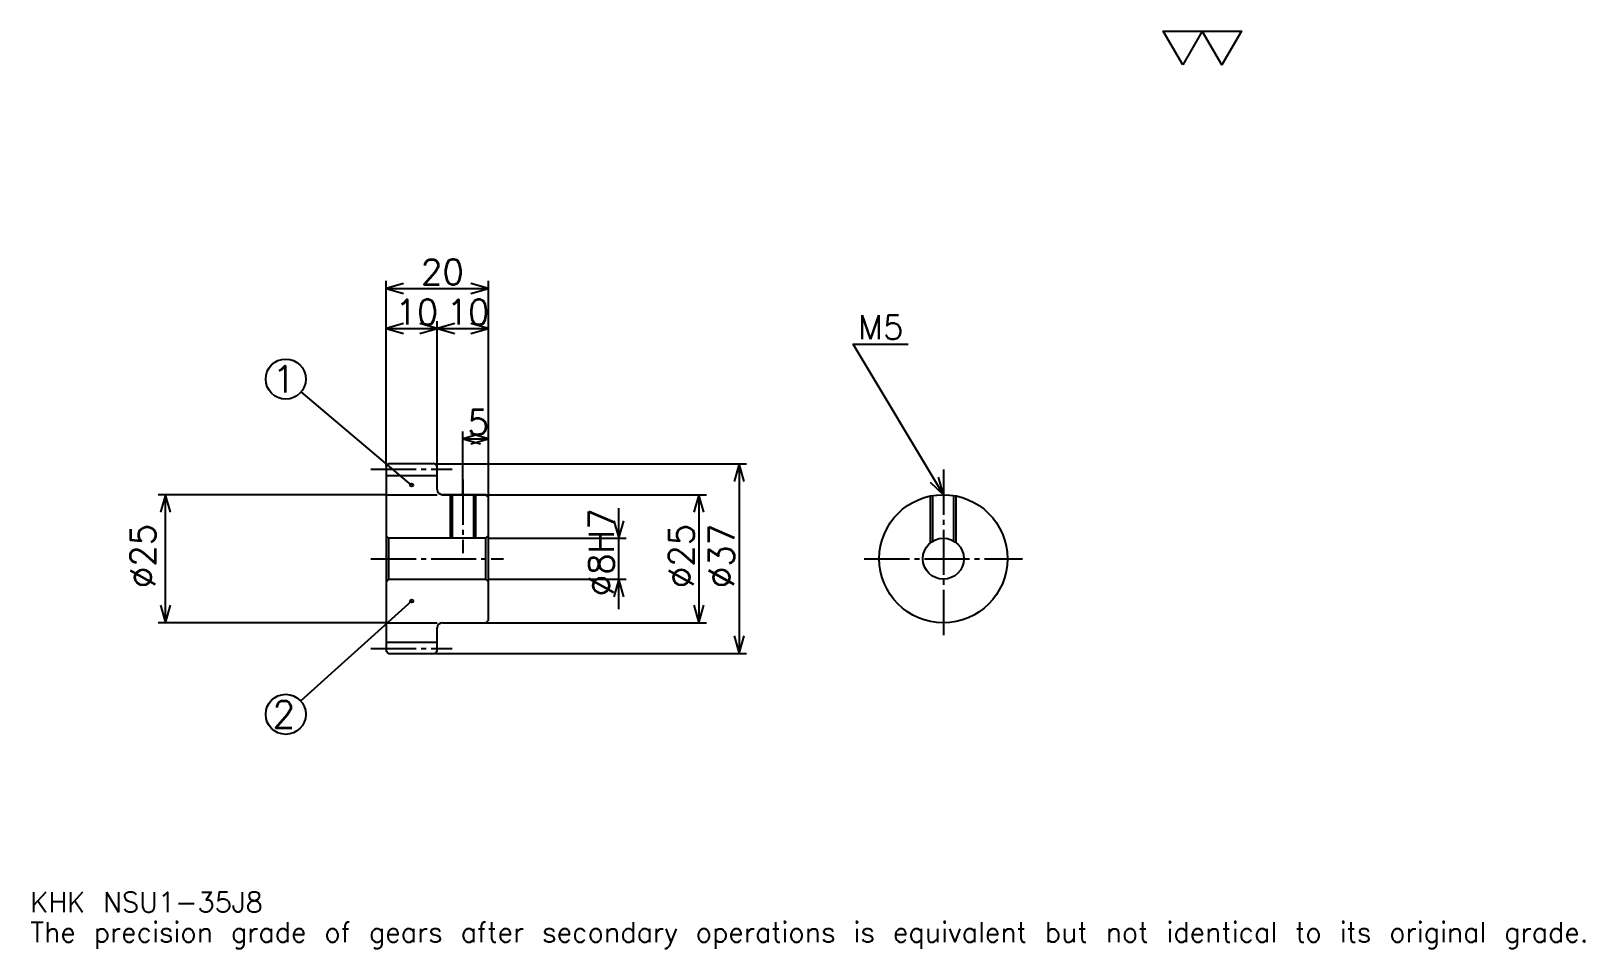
# Model space of a CAD drawing. Extents: x 10 to 313, y 4 to 183.
import ezdxf

# ---------------------------------------------------------------- set-up
doc = ezdxf.new("R2010")
doc.units = 0
doc.linetypes.add('DASHDOT', pattern=[11.739131, 8.804348, -0.978261, 0.978261, -0.978261])
doc.layers.get('0').update_dxf_attribs({"linetype": 'CONTINUOUS'})
doc.layers.add('DASHDOT', color=6, linetype='DASHDOT')
doc.styles.add('KANJI', font='TXT', dxfattribs={"bigfont": 'BIGFONT'})

msp = doc.modelspace()

# ---------------------------------------------------------------- linework, layer by layer
at = {"color": 5}
for p, q in [((79.239136, 98.228256), (79.239136, 133.934784)), ((99.239136, 98.228256), (99.239136, 133.934784)), ((79.239136, 132.467392), (99.239136, 132.467392)), ((79.239136, 124.641296), (89.239136, 124.641296)), ((89.239136, 98.228256), (89.239136, 126.108688)), ((89.239136, 124.641296), (99.239136, 124.641296)), ((84.239136, 94.103256), (62.666824, 112.272675)), ((94.239136, 98.228256), (94.239136, 104.586952)), ((94.239136, 103.11956), (99.239136, 103.11956)), ((79.239136, 97.728256), (79.239136, 98.228256)), ((88.739136, 98.228256), (99.239136, 98.228256)), ((89.239136, 97.728256), (89.239136, 98.228256)), ((94.239136, 92.228256), (94.239136, 98.228256)), ((99.239136, 98.228256), (149.619568, 98.228256)), ((99.239136, 91.728256), (99.239136, 98.228256)), ((148.152176, 98.228256), (148.152176, 61.228256)), ((79.239136, 92.228256), (34.728264, 92.228256)), ((36.195656, 67.228256), (36.195656, 92.228256)), ((90.239136, 92.228256), (99.239136, 92.228256)), ((99.239136, 92.228256), (141.793488, 92.228256)), ((140.326096, 92.228256), (140.326096, 67.228256)), ((124.67392, 69.858688), (124.67392, 89.597824)), ((99.239136, 83.728256), (126.141312, 83.728256)), ((99.239136, 75.728256), (126.141312, 75.728256)), ((84.239136, 71.478256), (62.582077, 51.981155)), ((79.239136, 67.228256), (34.728264, 67.228256)), ((90.239136, 67.228256), (99.239136, 67.228256)), ((99.239136, 67.228256), (141.793488, 67.228256)), ((88.739136, 61.228256), (99.239136, 61.228256)), ((99.239136, 61.228256), (149.619568, 61.228256))]:
    msp.add_line(p, q, dxfattribs=at)
at = {"color": 4}
for p, q in [((79.239136, 95.978256), (89.239136, 95.978256)), ((79.239136, 92.228256), (89.239136, 92.228256)), ((79.739136, 83.728256), (79.739136, 75.728256)), ((98.739136, 83.728256), (99.239136, 84.228256)), ((98.739136, 75.728256), (99.239136, 75.228256)), ((79.239136, 67.228256), (89.239136, 67.228256)), ((79.239136, 63.478256), (89.239136, 63.478256))]:
    msp.add_line(p, q, dxfattribs=at)
at = {"color": 7}
msp.add_lwpolyline([(234.782608, 176.08696), (230.967392, 182.699997), (246.228256, 182.699997), (242.41304, 176.08696), (238.597824, 182.699997), (234.782608, 176.08696)], dxfattribs=at)
at = {"color": 5}
for points in [[(82.663048, 133.445648), (79.239136, 132.467392), (82.663048, 131.489136)], [(95.815224, 131.489136), (99.239136, 132.467392), (95.815224, 133.445648)], [(82.663048, 125.61956), (79.239136, 124.641296), (82.663048, 123.66304)], [(85.815224, 123.66304), (89.239136, 124.641296), (85.815224, 125.61956)], [(92.663048, 125.61956), (89.239136, 124.641296), (92.663048, 123.66304)], [(95.815224, 123.66304), (99.239136, 124.641296), (95.815224, 125.61956)], [(188.043488, 92.228256), (170.434784, 121.57608), (181.195648, 121.57608)], [(97.663048, 104.097824), (94.239136, 103.11956), (97.663048, 102.141296)], [(95.815224, 102.141296), (99.239136, 103.11956), (95.815224, 104.097824)], [(149.130432, 94.804344), (148.152176, 98.228256), (147.17392, 94.804344)], [(185.443039, 94.660927), (188.043488, 92.228256), (187.120743, 95.667549)], [(37.173916, 88.804344), (36.195656, 92.228256), (35.217396, 88.804344)], [(141.304352, 88.804344), (140.326096, 92.228256), (139.347839, 88.804344)], [(123.695663, 87.152168), (124.67392, 83.728256), (125.652176, 87.152168)], [(125.652176, 72.304344), (124.67392, 75.728256), (123.695663, 72.304344)], [(35.217396, 70.652168), (36.195656, 67.228256), (37.173916, 70.652168)], [(139.347839, 70.652168), (140.326096, 67.228256), (141.304352, 70.652168)], [(147.17392, 64.652168), (148.152176, 61.228256), (149.130432, 64.652168)]]:
    msp.add_lwpolyline(points, dxfattribs=at)
at = {"color": 4}
for points in [[(89.239136, 93.228256), (89.239136, 97.728256), (88.739136, 98.228256), (79.739136, 98.228256), (79.239136, 97.728256), (79.239136, 75.228256)], [(90.239136, 67.228256), (98.739136, 67.228256), (99.239136, 67.728256), (99.239136, 91.728256), (98.739136, 92.228256), (90.239136, 92.228256)], [(91.739136, 92.228256), (91.739136, 83.728256)], [(92.174133, 92.228256), (92.174133, 83.728256)], [(96.304138, 92.228256), (96.304138, 83.728256)], [(96.739136, 92.228256), (96.739136, 83.728256)], [(185.543488, 82.850754), (185.543488, 91.975708)], [(185.978485, 83.154007), (185.978485, 92.056503)], [(190.10849, 83.154007), (190.10849, 92.056503)], [(190.543488, 82.850754), (190.543488, 91.975708)], [(79.239136, 75.228256), (79.739136, 75.728256), (98.739136, 75.728256), (98.739136, 83.728256), (79.739136, 83.728256), (79.239136, 84.228256)], [(79.239136, 75.228256), (79.239136, 61.728256), (79.739136, 61.228256), (88.739136, 61.228256), (89.239136, 61.728256), (89.239136, 66.228256)]]:
    msp.add_lwpolyline(points, dxfattribs=at)
at = {"color": 5}
for centre, radius in [((59.67392, 114.793472), 3.913043), ((84.239136, 94.103256), 0.293478), ((84.239136, 71.478256), 0.293478), ((59.67392, 49.363037), 3.913043)]:
    msp.add_circle(centre, radius, dxfattribs=at)
at = {"color": 4}
for radius in [12.5, 4]:
    msp.add_circle((188.043488, 79.728256), radius, dxfattribs=at)
for centre, start, end in [((90.239136, 93.228256), 180, 270), ((90.239136, 66.228256), 90, 180)]:
    msp.add_arc(centre, 1, start, end, dxfattribs=at)
at = {"layer": 'DASHDOT', "color": 7}
for p, q in [((76.304352, 97.228256), (92.17392, 97.228256)), ((188.043488, 97.11956), (188.043488, 64.293472)), ((76.304352, 79.728256), (102.17392, 79.728256)), ((172.608704, 79.728256), (203.478271, 79.728256)), ((76.304352, 62.228256), (92.17392, 62.228256))]:
    msp.add_line(p, q, dxfattribs=at)
msp.add_lwpolyline([(94.239136, 95.16304), (94.239136, 80.793472)], dxfattribs=at)

# ---------------------------------------------------------------- texts
at = {"color": 7, "style": 'KANJI'}
for s, height, p in [('20', 4.891304, (86.059784, 133.25)), ('10', 4.891304, (81.059792, 125.423904)), ('10', 4.891304, (91.059784, 125.423904)), ('M5', 4.695652, (171.413055, 122.554344)), ('1', 5.217391, (57.065224, 112.184776)), ('5', 4.891304, (95.14946, 103.902168)), ('2', 5.217391, (57.065224, 46.754345)), ('KHK NSU1-35J8', 3.913043, (9.782609, 10.76087)), ('The precision grade of gears after secondary operations is equivalent but not identical to its original grade.', 3.913043, (9.782609, 4.891304))]:
    msp.add_text(s, height=height, dxfattribs=at).set_placement(p)
for s, p in [('%%c8H7', (123.695663, 72.391296)), ('%%c25', (34.239136, 73.980972)), ('%%c25', (139.347839, 73.980972)), ('%%c37', (147.17392, 73.980972))]:
    msp.add_text(s, height=4.891304, rotation=90, dxfattribs=at).set_placement(p)

doc.saveas('drawing.dxf')
